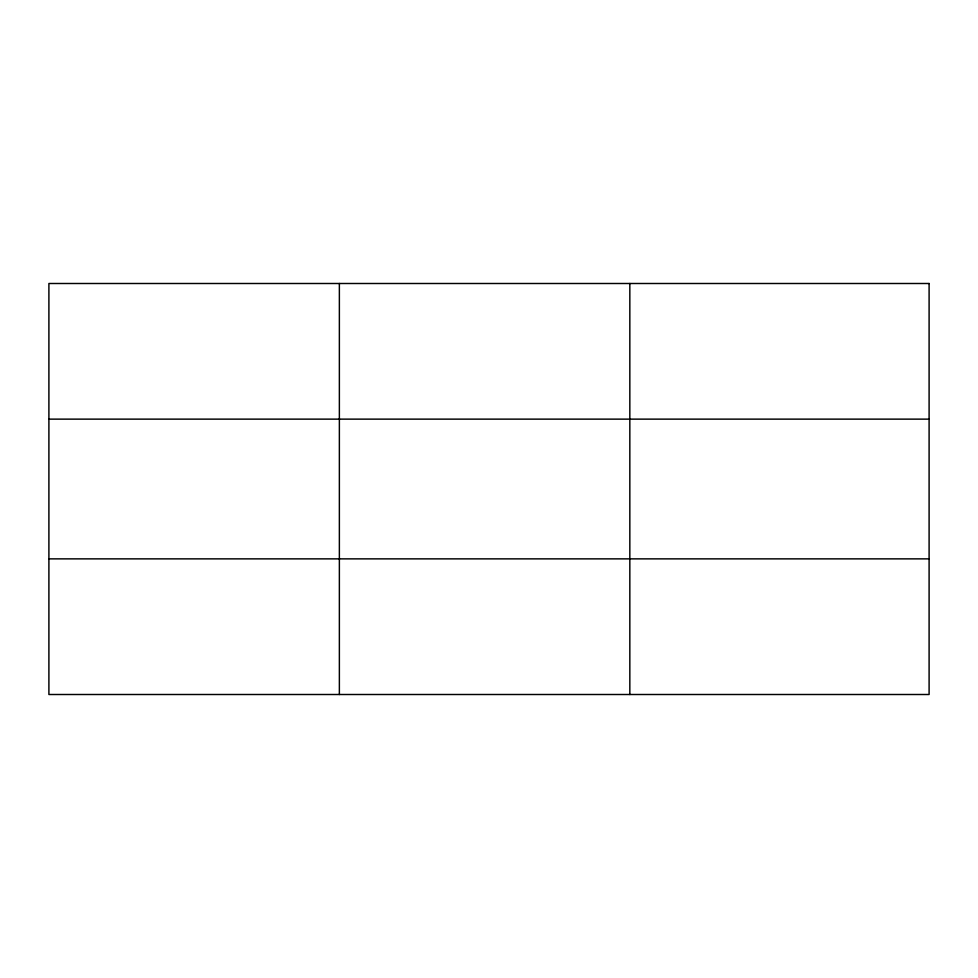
<?xml version="1.0" encoding="UTF-8"?>
<svg xmlns="http://www.w3.org/2000/svg" width="978" height="978" viewBox="0 0 978 978"><rect width="100%" height="100%" fill="white"/><g stroke="black" fill="none" stroke-linecap="round" stroke-linejoin="round"><path stroke-width="1.47" d="M339.366 694.502L339.366 283.498M629.832 694.502L629.832 283.498M48.9 419.134L929.1 419.134M48.9 558.866L929.1 558.866M929.1 283.498L48.9 283.498L48.9 694.502L929.1 694.502L929.1 283.498"/></g></svg>
